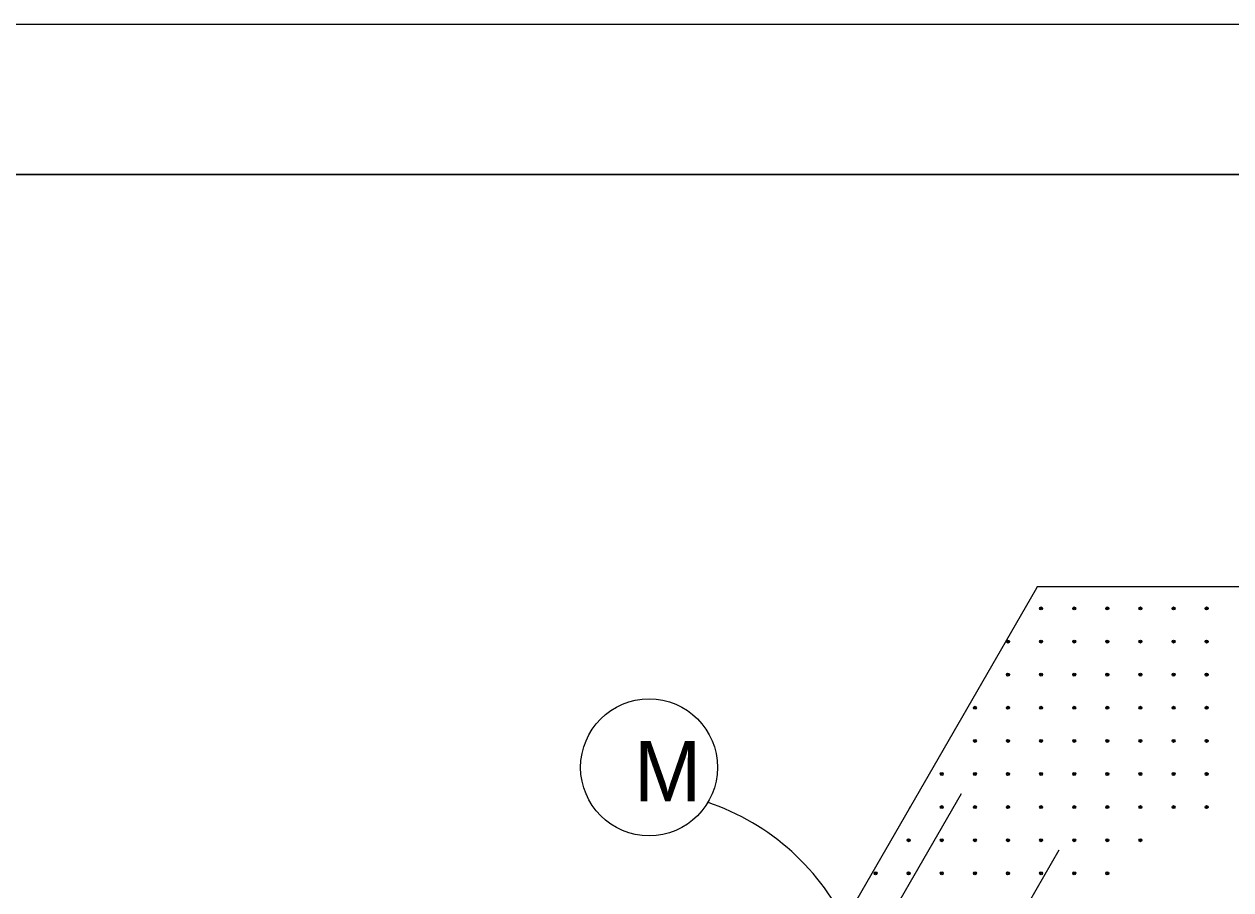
# Model space of a CAD drawing. Extents: x 1000 to 1036.3, y 1000 to 1022.
# Drawn here: x 1017.96 to 1021.969, y 1019.124 to 1022 of the extents above; entities that cross this region are included whole.
import ezdxf

# ---------------------------------------------------------------- set-up
doc = ezdxf.new("R2010")
doc.units = 0
for name, color, linetype in [('Level 1', 7, 'Continuous'), ('Level 10', 7, 'Continuous'), ('Level 11', 7, 'Continuous')]:
    doc.layers.add(name, color=color, linetype=linetype)

msp = doc.modelspace()

# ---------------------------------------------------------------- linework, layer by layer
at = {"layer": 'Level 1'}
for p, q in [((1021.3188, 1020.1188), (1019.0899, 1016.2582)), ((1021.3258, 1020.1309), (1021.3188, 1020.1188)), ((1025.5191, 1020.1309), (1021.3258, 1020.1309)), ((1021.0732, 1019.4432), (1020.7101, 1018.8144)), ((1021.3979, 1019.2557), (1021.0224, 1018.6053))]:
    msp.add_line(p, q, dxfattribs=at)
for centre, radius in [((1021.3386, 1020.0588), 0.005), ((1021.3386, 1020.0588), 0.0025), ((1021.4486, 1020.0588), 0.005), ((1021.4486, 1020.0588), 0.0025), ((1021.5586, 1020.0588), 0.005), ((1021.5586, 1020.0588), 0.0025), ((1021.6686, 1020.0588), 0.005), ((1021.6686, 1020.0588), 0.0025), ((1021.7786, 1020.0588), 0.005), ((1021.7786, 1020.0588), 0.0025), ((1021.8886, 1020.0588), 0.005), ((1021.8886, 1020.0588), 0.0025), ((1021.2286, 1019.9488), 0.005), ((1021.2286, 1019.9488), 0.0025), ((1021.3386, 1019.9488), 0.005), ((1021.3386, 1019.9488), 0.0025), ((1021.4486, 1019.9488), 0.005), ((1021.4486, 1019.9488), 0.0025), ((1021.5586, 1019.9488), 0.005), ((1021.5586, 1019.9488), 0.0025), ((1021.6686, 1019.9488), 0.005), ((1021.6686, 1019.9488), 0.0025), ((1021.7786, 1019.9488), 0.005), ((1021.7786, 1019.9488), 0.0025), ((1021.8886, 1019.9488), 0.005), ((1021.8886, 1019.9488), 0.0025), ((1021.2286, 1019.8388), 0.005), ((1021.2286, 1019.8388), 0.0025), ((1021.3386, 1019.8388), 0.005), ((1021.3386, 1019.8388), 0.0025), ((1021.4486, 1019.8388), 0.005), ((1021.4486, 1019.8388), 0.0025), ((1021.5586, 1019.8388), 0.005), ((1021.5586, 1019.8388), 0.0025), ((1021.6686, 1019.8388), 0.005), ((1021.6686, 1019.8388), 0.0025), ((1021.7786, 1019.8388), 0.005), ((1021.7786, 1019.8388), 0.0025), ((1021.8886, 1019.8388), 0.005), ((1021.8886, 1019.8388), 0.0025), ((1020.0365, 1019.5308), 0.2274), ((1021.1186, 1019.7288), 0.005), ((1021.1186, 1019.7288), 0.0025), ((1021.2286, 1019.7288), 0.005), ((1021.2286, 1019.7288), 0.0025), ((1021.3386, 1019.7288), 0.005), ((1021.3386, 1019.7288), 0.0025), ((1021.4486, 1019.7288), 0.005), ((1021.4486, 1019.7288), 0.0025), ((1021.5586, 1019.7288), 0.005), ((1021.5586, 1019.7288), 0.0025), ((1021.6686, 1019.7288), 0.005), ((1021.6686, 1019.7288), 0.0025), ((1021.7786, 1019.7288), 0.005), ((1021.7786, 1019.7288), 0.0025), ((1021.8886, 1019.7288), 0.005), ((1021.8886, 1019.7288), 0.0025), ((1021.1186, 1019.6188), 0.005), ((1021.1186, 1019.6188), 0.0025), ((1021.2286, 1019.6188), 0.005), ((1021.2286, 1019.6188), 0.0025), ((1021.3386, 1019.6188), 0.005), ((1021.3386, 1019.6188), 0.0025), ((1021.4486, 1019.6188), 0.005), ((1021.4486, 1019.6188), 0.0025), ((1021.5586, 1019.6188), 0.005), ((1021.5586, 1019.6188), 0.0025), ((1021.6686, 1019.6188), 0.005), ((1021.6686, 1019.6188), 0.0025), ((1021.7786, 1019.6188), 0.005), ((1021.7786, 1019.6188), 0.0025), ((1021.8886, 1019.6188), 0.005), ((1021.8886, 1019.6188), 0.0025), ((1021.0086, 1019.5088), 0.005), ((1021.0086, 1019.5088), 0.0025), ((1021.1186, 1019.5088), 0.005), ((1021.1186, 1019.5088), 0.0025), ((1021.2286, 1019.5088), 0.005), ((1021.2286, 1019.5088), 0.0025), ((1021.3386, 1019.5088), 0.005), ((1021.3386, 1019.5088), 0.0025), ((1021.4486, 1019.5088), 0.005), ((1021.4486, 1019.5088), 0.0025), ((1021.5586, 1019.5088), 0.005), ((1021.5586, 1019.5088), 0.0025), ((1021.6686, 1019.5088), 0.005), ((1021.6686, 1019.5088), 0.0025), ((1021.7786, 1019.5088), 0.005), ((1021.7786, 1019.5088), 0.0025), ((1021.8886, 1019.5088), 0.005), ((1021.8886, 1019.5088), 0.0025), ((1021.0086, 1019.3988), 0.005), ((1021.0086, 1019.3988), 0.0025), ((1021.1186, 1019.3988), 0.005), ((1021.1186, 1019.3988), 0.0025), ((1021.2286, 1019.3988), 0.005), ((1021.2286, 1019.3988), 0.0025), ((1021.3386, 1019.3988), 0.005), ((1021.3386, 1019.3988), 0.0025), ((1021.4486, 1019.3988), 0.005), ((1021.4486, 1019.3988), 0.0025), ((1021.5586, 1019.3988), 0.005), ((1021.5586, 1019.3988), 0.0025), ((1021.6686, 1019.3988), 0.005), ((1021.6686, 1019.3988), 0.0025), ((1021.7786, 1019.3988), 0.005), ((1021.7786, 1019.3988), 0.0025), ((1021.8886, 1019.3988), 0.005), ((1021.8886, 1019.3988), 0.0025), ((1020.8986, 1019.2888), 0.005), ((1020.8986, 1019.2888), 0.0025), ((1021.0086, 1019.2888), 0.005), ((1021.0086, 1019.2888), 0.0025), ((1021.1186, 1019.2888), 0.005), ((1021.1186, 1019.2888), 0.0025), ((1021.2286, 1019.2888), 0.005), ((1021.2286, 1019.2888), 0.0025), ((1021.3386, 1019.2888), 0.005), ((1021.3386, 1019.2888), 0.0025), ((1021.4486, 1019.2888), 0.005), ((1021.4486, 1019.2888), 0.0025), ((1021.5586, 1019.2888), 0.005), ((1021.5586, 1019.2888), 0.0025), ((1021.6686, 1019.2888), 0.005), ((1021.6686, 1019.2888), 0.0025), ((1020.7886, 1019.1788), 0.005), ((1020.7886, 1019.1788), 0.0025), ((1020.8986, 1019.1788), 0.005), ((1020.8986, 1019.1788), 0.0025), ((1021.0086, 1019.1788), 0.005), ((1021.0086, 1019.1788), 0.0025), ((1021.1186, 1019.1788), 0.005), ((1021.1186, 1019.1788), 0.0025), ((1021.2286, 1019.1788), 0.005), ((1021.2286, 1019.1788), 0.0025), ((1021.3386, 1019.1788), 0.005), ((1021.3386, 1019.1788), 0.0025), ((1021.4486, 1019.1788), 0.005), ((1021.4486, 1019.1788), 0.0025), ((1021.5586, 1019.1788), 0.005), ((1021.5586, 1019.1788), 0.0025)]:
    msp.add_circle(centre, radius, dxfattribs=at)
for centre, radius, start, end in [((1019.9788, 1018.6638), 0.7919, 336.9658, 71.4586), ((1020.8986, 1019.3988), 0.005, 291.481, 8.5212)]:
    msp.add_arc(centre, radius, start, end, dxfattribs=at)
at = {"layer": 'Level 10'}
for p, q in [((1000, 1022), (1036, 1022)), ((1007, 1021.5), (1035.5, 1021.5))]:
    msp.add_line(p, q, dxfattribs=at)
at = {"layer": 'Level 11'}
msp.add_lwpolyline([(1007, 1000.5), (1035.5, 1000.5), (1035.5, 1021.5), (1007, 1021.5)], close=True, dxfattribs=at)

# ---------------------------------------------------------------- texts
at = {"layer": 'Level 1'}
msp.add_text('M', height=0.2, dxfattribs=at).set_placement((1019.9867, 1019.4181))

doc.saveas('drawing.dxf')
